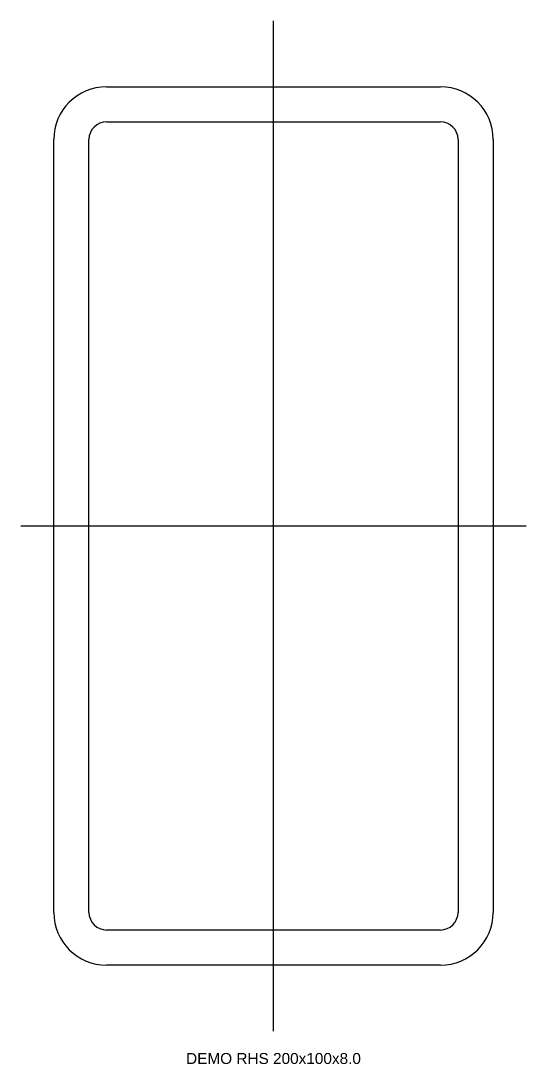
# Model space of a CAD drawing. Header units: millimetres. Extents: x -438 to 8086, y -151 to 6015.
# Drawn here: x 2942.5 to 3057.5, y 3877.5 to 4115 of the extents above; entities that cross this region are included whole.
import ezdxf

# ---------------------------------------------------------------- set-up
doc = ezdxf.new("R2010")
doc.units = ezdxf.units.MM
for name, color, linetype in [('MDH_AXES', 8, 'Continuous'), ('MDH_LABEL', 2, 'Continuous'), ('MDH_STEEL', 4, 'Continuous')]:
    doc.layers.add(name, color=color, linetype=linetype)
doc.styles.get("Standard").update_dxf_attribs({"font": 'arial.ttf'})

# ---------------------------------------------------------------- blocks, each defined once
blk = doc.blocks.new('*U25')
for p, q in [((-38, 100), (38, 100)), ((-38, 92), (38, 92)), ((-50, -88), (-50, 88)), ((-42, -88), (-42, 88)), ((42, 88), (42, -88)), ((50, 88), (50, -88)), ((38, -92), (-38, -92)), ((38, -100), (-38, -100))]:
    blk.add_line(p, q)
for centre, radius, start, end in [((-38, 88), 12, 90, 180), ((38, 88), 12, 0, 90), ((-38, 88), 4, 90, 180), ((38, 88), 4, 360, 450), ((-38, -88), 12, 180, 270), ((-38, -88), 4, 180, 270), ((38, -88), 12, 270, 360), ((38, -88), 4, 270, 360)]:
    blk.add_arc(centre, radius, start, end)
blk.add_point((0, 0))

msp = doc.modelspace()

# ---------------------------------------------------------------- linework, layer by layer
at = {"layer": 'MDH_AXES'}
for p, q in [((3000, 3885), (3000, 4115)), ((2942.5, 4000), (3057.5, 4000))]:
    msp.add_line(p, q, dxfattribs=at)

# ---------------------------------------------------------------- block references
at = {"layer": 'MDH_STEEL'}
msp.add_blockref('*U25', (3000, 4000), dxfattribs=at)

# ---------------------------------------------------------------- texts
at = {"layer": 'MDH_LABEL', "insert": (3000, 3880), "char_height": 2.5, "attachment_point": 2}
msp.add_mtext('DEMO RHS 200x100x8.0', dxfattribs=at)

doc.saveas('drawing.dxf')
